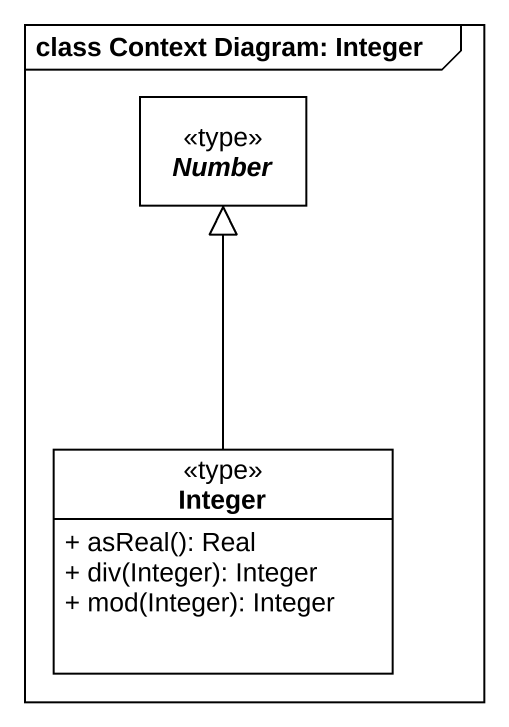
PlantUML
@startuml
mainframe class Context Diagram: Integer
hide circle
hide empty members
skinparam classAttributeIconSize 0
abstract class Number <<type>>
class Integer <<type>> {
  + asReal(): Real
  + div(Integer): Integer
  + mod(Integer): Integer
}
Integer -up-|> Number
@enduml
